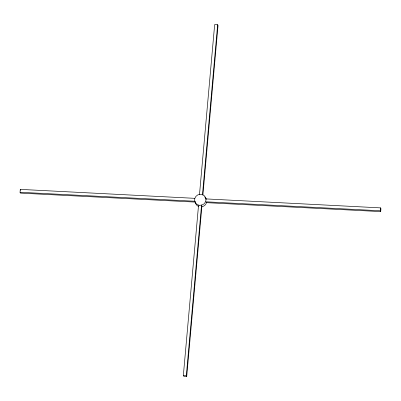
<?xml version="1.0" encoding="UTF-8"?>
<svg xmlns="http://www.w3.org/2000/svg" width="401" height="401" viewBox="0 0 401 401"><rect width="100%" height="100%" fill="white"/><g stroke="black" fill="none" stroke-linecap="round" stroke-linejoin="round"><path stroke-width="0.6" d="M195.558 202.099L20.436 193.107L20.05 192.274L20.311 189.377L194.806 198.335M201.898 206.289L186.711 376.439L183.738 376.288L183.352 375.456L198.535 205.307M199.482 194.711L214.67 24.561L217.643 24.712L218.029 25.544L202.901 195.071M186.711 376.439L186.325 375.612L201.568 204.836M202.46 194.866L217.643 24.712M206.194 202.645L380.689 211.603L380.303 210.776L380.564 207.878L205.442 198.881M380.689 211.603L380.95 208.705L380.564 207.878M20.05 192.274L195.172 201.267M205.808 201.813L380.303 210.776M183.352 375.456L186.325 375.612M20.311 189.377L20.697 190.204M206.52 202.51A5.754 5.504 -24.9 0 1 201.543 206.816M198.625 206.44A5.754 5.504 -24.9 0 1 195.302 202.039M204.615 196.906A5.754 5.504 -24.9 0 1 205.327 197.563M205.633 197.934A5.754 5.504 -24.9 0 1 206.335 199.187M199.352 205.312A5.754 5.504 -24.9 0 0 205.638 197.683A5.754 5.504 -24.9 0 0 195.878 196.43A5.754 5.504 -24.9 0 0 199.352 205.312"/></g></svg>
